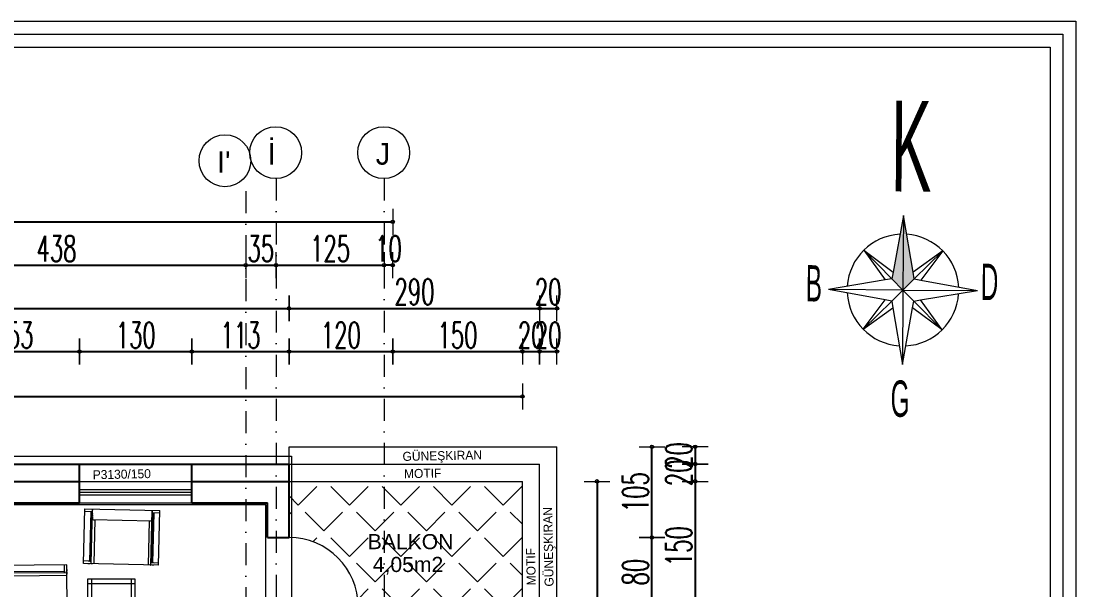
# Model space of a CAD drawing. Header units: millimetres. Extents: x -16104 to 67872, y -88009 to 12107.
# Drawn here: x 16215 to 17435, y 11449 to 12107 of the extents above; entities that cross this region are included whole.
import ezdxf

# ---------------------------------------------------------------- set-up
doc = ezdxf.new("R2010")
doc.units = ezdxf.units.MM
doc.linetypes.add('ACAD_ISO07W100', pattern=[3, 0, -3])
doc.linetypes.add('DASHDOTX2', pattern=[50.8, 25.4, -12.7, 0, -12.7])
doc.layers.get('0').update_dxf_attribs({"color": 241})
for name, color, linetype, lineweight in [('AKS', 1, 'ACAD_ISO07W100', 5), ('akslar', 144, 'Continuous', 20), ('bacas', 11, 'Continuous', 5), ('balkon', 6, 'Continuous', 5), ('c05', 32, 'Continuous', 13), ('duvar', 123, 'Continuous', 25), ('emsal&kolon', 1, 'Continuous', 5), ('kapı', 3, 'Continuous', 5), ('MEKAN ADI', 31, 'Continuous', 5), ('OLCU', 54, 'Continuous', 13), ('PAFTA ADI', 41, 'Continuous', 5), ('pencere', 5, 'Continuous', 5), ('POZ', 36, 'Continuous', 18), ('SıVA', 40, 'Continuous', 9), ('tefriş', 30, 'Continuous', 5), ('ÇİZGİ', 253, 'Continuous', 18), ('ÖLÇÜ', 252, 'Continuous', 20)]:
    doc.layers.add(name, color=color, linetype=linetype, lineweight=lineweight)
doc.styles.add('DIM', font='Txttw.shx', dxfattribs={"width": 0.6})
doc.styles.add('M2', font='stylu.ttf', dxfattribs={"height": 10})
doc.styles.add('MEKAN ADI', font='stylu.ttf', dxfattribs={"width": 0.5, "height": 25})
doc.dimstyles.new('50', dxfattribs={"dimscale": 0, "dimtxt": 30, "dimasz": 1, "dimexe": 0, "dimexo": 2, "dimgap": 4, "dimtad": 1, "dimdec": 0, "dimzin": 0, "dimdsep": 46, "dimtxsty": 'DIM', "dimblk1": 'DOT', "dimblk2": 'DOT', "dimsah": 1, "dimcen": 1.5, "dimdle": 3, "dimse1": 1, "dimse2": 1, "dimclrd": 256, "dimclre": 9, "dimclrt": 256, "dimadec": 0, "dimazin": 0, "dimtfac": 0.24, "dimtdec": 0, "dimtix": 1, "dimtmove": 2, "dimatfit": 3, "dimldrblk": 'DOT', "dimfxl": 0, "dimtolj": 1, "dimtzin": 15, "dimarcsym": 0})

# ---------------------------------------------------------------- blocks, each defined once
blk = doc.blocks.new('DOT')
for p, q in [((0, 15), (0, -15)), ((-2, 0), (0, 0)), ((2, 0), (0, 0))]:
    blk.add_line(p, q)
blk.add_circle((0, 0), 2)
blk = doc.blocks.new('*D4177')
at = {"layer": 'Defpoints', "color": 0, "transparency": 16777216}
for p in [(16412.2, 11725), (16282.2, 11675), (16412.2, 11675)]:
    blk.add_point(p, dxfattribs=at)
at = {"layer": 'OLCU', "lineweight": -2, "transparency": 16777216}
blk.add_line((16283.2, 11725), (16411.2, 11725), dxfattribs=at)
at = {"layer": 'OLCU', "lineweight": -2, "transparency": 16777216, "rotation": 180}
blk.add_blockref('DOT', (16282.2, 11725), dxfattribs=at)
at = {"layer": 'OLCU', "lineweight": -2, "transparency": 16777216}
blk.add_blockref('DOT', (16412.2, 11725), dxfattribs=at)
at = {"layer": 'OLCU', "transparency": 16777216, "insert": (16347.2, 11744), "char_height": 30, "attachment_point": 5, "style": 'DIM'}
blk.add_mtext('\\A1;130', dxfattribs=at)
blk = doc.blocks.new('*D4178')
at = {"layer": 'Defpoints', "color": 0, "transparency": 16777216}
for p in [(16524.7, 11725), (16412.2, 11675), (16524.7, 11675)]:
    blk.add_point(p, dxfattribs=at)
at = {"layer": 'OLCU', "lineweight": -2, "transparency": 16777216}
blk.add_line((16413.2, 11725), (16523.7, 11725), dxfattribs=at)
at = {"layer": 'OLCU', "lineweight": -2, "transparency": 16777216, "rotation": 180}
blk.add_blockref('DOT', (16412.2, 11725), dxfattribs=at)
at = {"layer": 'OLCU', "lineweight": -2, "transparency": 16777216}
blk.add_blockref('DOT', (16524.7, 11725), dxfattribs=at)
at = {"layer": 'OLCU', "transparency": 16777216, "insert": (16468.5, 11744), "char_height": 30, "attachment_point": 5, "style": 'DIM'}
blk.add_mtext('\\A1;113', dxfattribs=at)
blk = doc.blocks.new('*D4179')
at = {"layer": 'Defpoints', "color": 0, "transparency": 16777216}
for p in [(14714.7, 11775), (16524.7, 11775), (16524.7, 11740)]:
    blk.add_point(p, dxfattribs=at)
at = {"layer": 'OLCU', "lineweight": -2, "transparency": 16777216}
blk.add_line((14715.7, 11775), (16523.7, 11775), dxfattribs=at)
at = {"layer": 'OLCU', "lineweight": -2, "transparency": 16777216, "rotation": 180}
blk.add_blockref('DOT', (14714.7, 11775), dxfattribs=at)
at = {"layer": 'OLCU', "lineweight": -2, "transparency": 16777216}
blk.add_blockref('DOT', (16524.7, 11775), dxfattribs=at)
at = {"layer": 'OLCU', "transparency": 16777216, "insert": (15619.7, 11794), "char_height": 30, "attachment_point": 5, "style": 'DIM'}
blk.add_mtext('\\A1;1810', dxfattribs=at)
blk = doc.blocks.new('*D4186')
at = {"layer": 'Defpoints', "color": 0, "transparency": 16777216}
for p in [(16036.7, 11825), (16474.6, 11825), (16474.6, 11825)]:
    blk.add_point(p, dxfattribs=at)
at = {"layer": 'OLCU', "lineweight": -2, "transparency": 16777216}
blk.add_line((16037.7, 11825), (16473.6, 11825), dxfattribs=at)
at = {"layer": 'OLCU', "lineweight": -2, "transparency": 16777216, "rotation": 180}
blk.add_blockref('DOT', (16036.7, 11825), dxfattribs=at)
at = {"layer": 'OLCU', "lineweight": -2, "transparency": 16777216}
blk.add_blockref('DOT', (16474.6, 11825), dxfattribs=at)
at = {"layer": 'OLCU', "transparency": 16777216, "insert": (16255.6, 11844), "char_height": 30, "attachment_point": 5, "style": 'DIM'}
blk.add_mtext('\\A1;438', dxfattribs=at)
blk = doc.blocks.new('*D4187')
at = {"layer": 'Defpoints', "color": 0, "transparency": 16777216}
for p in [(16509.7, 11825), (16634.7, 11825), (16634.7, 11825)]:
    blk.add_point(p, dxfattribs=at)
at = {"layer": 'OLCU', "lineweight": -2, "transparency": 16777216}
blk.add_line((16510.7, 11825), (16633.7, 11825), dxfattribs=at)
at = {"layer": 'OLCU', "lineweight": -2, "transparency": 16777216, "rotation": 180}
blk.add_blockref('DOT', (16509.7, 11825), dxfattribs=at)
at = {"layer": 'OLCU', "lineweight": -2, "transparency": 16777216}
blk.add_blockref('DOT', (16634.7, 11825), dxfattribs=at)
at = {"layer": 'OLCU', "transparency": 16777216, "insert": (16572.2, 11844), "char_height": 30, "attachment_point": 5, "style": 'DIM'}
blk.add_mtext('\\A1;125', dxfattribs=at)
blk = doc.blocks.new('*D4188')
at = {"layer": 'Defpoints', "color": 0, "transparency": 16777216}
for p in [(16634.7, 11825), (16644.7, 11790), (16634.7, 10742.8)]:
    blk.add_point(p, dxfattribs=at)
at = {"layer": 'OLCU', "lineweight": -2, "transparency": 16777216}
for p, q in [((16633.7, 11825), (16632.7, 11825)), ((16644.7, 11825), (16634.7, 11825)), ((16645.7, 11825), (16646.7, 11825))]:
    blk.add_line(p, q, dxfattribs=at)
blk.add_blockref('DOT', (16634.7, 11825), dxfattribs=at)
at = {"layer": 'OLCU', "lineweight": -2, "transparency": 16777216, "rotation": 180}
blk.add_blockref('DOT', (16644.7, 11825), dxfattribs=at)
at = {"layer": 'OLCU', "transparency": 16777216, "insert": (16639.7, 11844), "char_height": 30, "attachment_point": 5, "style": 'DIM'}
blk.add_mtext('\\A1;10', dxfattribs=at)
blk = doc.blocks.new('*D4189')
at = {"layer": 'Defpoints', "color": 0, "transparency": 16777216}
for p in [(16644.7, 11875), (14594.7, 11840), (16644.7, 11840)]:
    blk.add_point(p, dxfattribs=at)
at = {"layer": 'OLCU', "lineweight": -2, "transparency": 16777216}
blk.add_line((14595.7, 11875), (16643.7, 11875), dxfattribs=at)
at = {"layer": 'OLCU', "lineweight": -2, "transparency": 16777216, "rotation": 180}
blk.add_blockref('DOT', (14594.7, 11875), dxfattribs=at)
at = {"layer": 'OLCU', "lineweight": -2, "transparency": 16777216}
blk.add_blockref('DOT', (16644.7, 11875), dxfattribs=at)
at = {"layer": 'OLCU', "transparency": 16777216, "insert": (15619.7, 11894), "char_height": 30, "attachment_point": 5, "style": 'DIM'}
blk.add_mtext('\\A1;2050', dxfattribs=at)
blk = doc.blocks.new('*D4215')
at = {"layer": 'Defpoints', "color": 0, "transparency": 16777216}
for p in [(16894.7, 11510), (16944.7, 11510), (16894.7, 11430)]:
    blk.add_point(p, dxfattribs=at)
at = {"layer": 'OLCU', "lineweight": -2, "transparency": 16777216}
blk.add_line((16944.7, 11431), (16944.7, 11509), dxfattribs=at)
for p, rotation in [((16944.7, 11510), 90), ((16944.7, 11430), 270)]:
    blk.add_blockref('DOT', p, dxfattribs=dict(at, rotation=rotation))
at = {"layer": 'OLCU', "transparency": 16777216, "insert": (16925.7, 11470), "char_height": 30, "attachment_point": 5, "rotation": 90, "style": 'DIM'}
blk.add_mtext('\\A1;80', dxfattribs=at)
blk = doc.blocks.new('*D4216')
at = {"layer": 'Defpoints', "color": 0, "transparency": 16777216}
for p in [(16894.7, 11615), (16944.7, 11615), (16894.7, 11510)]:
    blk.add_point(p, dxfattribs=at)
at = {"layer": 'OLCU', "lineweight": -2, "transparency": 16777216}
blk.add_line((16944.7, 11511), (16944.7, 11614), dxfattribs=at)
for p, rotation in [((16944.7, 11615), 90), ((16944.7, 11510), 270)]:
    blk.add_blockref('DOT', p, dxfattribs=dict(at, rotation=rotation))
at = {"layer": 'OLCU', "transparency": 16777216, "insert": (16925.7, 11562.5), "char_height": 30, "attachment_point": 5, "rotation": 90, "style": 'DIM'}
blk.add_mtext('\\A1;105', dxfattribs=at)
blk = doc.blocks.new('*D4217')
at = {"layer": 'Defpoints', "color": 0, "transparency": 16777216}
for p in [(16894.7, 11615), (16894.7, 11595), (16994.7, 11595)]:
    blk.add_point(p, dxfattribs=at)
at = {"layer": 'OLCU', "lineweight": -2, "transparency": 16777216}
for p, q in [((16994.7, 11616), (16994.7, 11617)), ((16994.7, 11615), (16994.7, 11595)), ((16994.7, 11594), (16994.7, 11593))]:
    blk.add_line(p, q, dxfattribs=at)
for p, rotation in [((16994.7, 11615), 270), ((16994.7, 11595), 90)]:
    blk.add_blockref('DOT', p, dxfattribs=dict(at, rotation=rotation))
at = {"layer": 'OLCU', "transparency": 16777216, "insert": (16975.7, 11605), "char_height": 30, "attachment_point": 5, "rotation": 90, "style": 'DIM'}
blk.add_mtext('\\A1;20', dxfattribs=at)
blk = doc.blocks.new('*D4218')
at = {"layer": 'Defpoints', "color": 0, "transparency": 16777216}
for p in [(16896.1, 11575), (16894.7, 11425), (16994.7, 11425)]:
    blk.add_point(p, dxfattribs=at)
at = {"layer": 'OLCU', "lineweight": -2, "transparency": 16777216}
blk.add_line((16994.7, 11574), (16994.7, 11426), dxfattribs=at)
for p, rotation in [((16994.7, 11575), 90), ((16994.7, 11425), 270)]:
    blk.add_blockref('DOT', p, dxfattribs=dict(at, rotation=rotation))
at = {"layer": 'OLCU', "transparency": 16777216, "insert": (16975.7, 11500), "char_height": 30, "attachment_point": 5, "rotation": 90, "style": 'DIM'}
blk.add_mtext('\\A1;150', dxfattribs=at)
blk = doc.blocks.new('*D4241')
at = {"layer": 'Defpoints', "color": 0, "transparency": 16777216}
for p in [(16524.7, 11775), (16814.7, 11775), (16814.7, 11775)]:
    blk.add_point(p, dxfattribs=at)
at = {"layer": 'OLCU', "lineweight": -2, "transparency": 16777216}
blk.add_line((16525.7, 11775), (16813.7, 11775), dxfattribs=at)
at = {"layer": 'OLCU', "lineweight": -2, "transparency": 16777216, "rotation": 180}
blk.add_blockref('DOT', (16524.7, 11775), dxfattribs=at)
at = {"layer": 'OLCU', "lineweight": -2, "transparency": 16777216}
blk.add_blockref('DOT', (16814.7, 11775), dxfattribs=at)
at = {"layer": 'OLCU', "transparency": 16777216, "insert": (16669.7, 11794), "char_height": 30, "attachment_point": 5, "style": 'DIM'}
blk.add_mtext('\\A1;290', dxfattribs=at)
blk = doc.blocks.new('*D4242')
at = {"layer": 'Defpoints', "color": 0, "transparency": 16777216}
for p in [(16814.7, 11775), (16834.7, 11775), (16834.7, 11775)]:
    blk.add_point(p, dxfattribs=at)
at = {"layer": 'OLCU', "lineweight": -2, "transparency": 16777216}
for p, q in [((16813.7, 11775), (16812.7, 11775)), ((16814.7, 11775), (16834.7, 11775)), ((16835.7, 11775), (16836.7, 11775))]:
    blk.add_line(p, q, dxfattribs=at)
blk.add_blockref('DOT', (16814.7, 11775), dxfattribs=at)
at = {"layer": 'OLCU', "lineweight": -2, "transparency": 16777216, "rotation": 180}
blk.add_blockref('DOT', (16834.7, 11775), dxfattribs=at)
at = {"layer": 'OLCU', "transparency": 16777216, "insert": (16824.7, 11794), "char_height": 30, "attachment_point": 5, "style": 'DIM'}
blk.add_mtext('\\A1;20', dxfattribs=at)
blk = doc.blocks.new('*D4243')
at = {"layer": 'Defpoints', "color": 0, "transparency": 16777216}
for p in [(16524.7, 11725), (16644.7, 11725), (16644.7, 11725)]:
    blk.add_point(p, dxfattribs=at)
at = {"layer": 'OLCU', "lineweight": -2, "transparency": 16777216}
blk.add_line((16525.7, 11725), (16643.7, 11725), dxfattribs=at)
at = {"layer": 'OLCU', "lineweight": -2, "transparency": 16777216, "rotation": 180}
blk.add_blockref('DOT', (16524.7, 11725), dxfattribs=at)
at = {"layer": 'OLCU', "lineweight": -2, "transparency": 16777216}
blk.add_blockref('DOT', (16644.7, 11725), dxfattribs=at)
at = {"layer": 'OLCU', "transparency": 16777216, "insert": (16584.7, 11744), "char_height": 30, "attachment_point": 5, "style": 'DIM'}
blk.add_mtext('\\A1;120', dxfattribs=at)
blk = doc.blocks.new('*D4245')
at = {"layer": 'Defpoints', "color": 0, "transparency": 16777216}
for p in [(16129.7, 11725), (16282.2, 11725), (16282.2, 11725)]:
    blk.add_point(p, dxfattribs=at)
at = {"layer": 'OLCU', "lineweight": -2, "transparency": 16777216}
blk.add_line((16130.7, 11725), (16281.2, 11725), dxfattribs=at)
at = {"layer": 'OLCU', "lineweight": -2, "transparency": 16777216, "rotation": 180}
blk.add_blockref('DOT', (16129.7, 11725), dxfattribs=at)
at = {"layer": 'OLCU', "lineweight": -2, "transparency": 16777216}
blk.add_blockref('DOT', (16282.2, 11725), dxfattribs=at)
at = {"layer": 'OLCU', "transparency": 16777216, "insert": (16206, 11744), "char_height": 30, "attachment_point": 5, "style": 'DIM'}
blk.add_mtext('\\A1;153', dxfattribs=at)
blk = doc.blocks.new('NEWBLOCK4')
at = {"layer": 'bacas'}
for p, q in [((-0.851, 0.589), (-0.851, 2.087)), ((-0.093, 2.087), (-0.851, 2.087)), ((-0.821, 2.087), (-0.821, 1.997)), ((-0.121, 1.997), (-0.121, 2.087)), ((-0.093, 2.087), (-0.093, 0.589)), ((-0.093, 1.997), (-0.851, 1.997)), ((-0.841, 1.997), (-0.838, 1.997)), ((-0.833, 1.997), (-0.831, 1.997)), ((-0.821, 2.017), (-0.121, 2.017)), ((-0.121, 2.012), (-0.821, 2.012)), ((-0.796, 1.997), (-0.793, 1.997)), ((-0.788, 1.997), (-0.786, 1.997)), ((-0.781, 1.997), (-0.778, 1.997)), ((-0.773, 1.997), (-0.771, 1.997)), ((-0.768, 1.997), (-0.763, 1.997)), ((-0.761, 1.997), (-0.758, 1.997)), ((-0.756, 1.997), (-0.753, 1.997)), ((-0.751, 1.997), (-0.748, 1.997)), ((-0.746, 1.997), (-0.743, 1.997)), ((-0.741, 1.997), (-0.738, 1.997)), ((-0.736, 1.997), (-0.733, 1.997)), ((-0.731, 1.997), (-0.728, 1.997)), ((-0.726, 1.997), (-0.726, 0.679)), ((-0.726, 1.997), (-0.726, 1.994)), ((-0.726, 1.982), (-0.726, 1.967)), ((-0.726, 1.967), (-0.093, 1.967)), ((-0.121, 2.027), (-0.121, 2.034)), ((-0.121, 2.017), (-0.121, 2.002)), ((-0.121, 2.014), (-0.121, 2.012)), ((-0.093, 2.034), (-0.093, 2.014)), ((-0.093, 2.002), (-0.093, 1.982)), ((-0.093, 1.994), (-0.093, 1.997)), ((-0.851, 1.337), (-0.093, 1.337)), ((-0.093, 1.343), (-0.726, 1.343)), ((-0.093, 1.332), (-0.726, 1.332)), ((-0.093, 0.679), (-0.851, 0.679)), ((-0.841, 0.679), (-0.838, 0.679)), ((-0.833, 0.679), (-0.831, 0.679)), ((-0.821, 0.589), (-0.821, 0.679)), ((-0.121, 0.664), (-0.821, 0.664)), ((-0.821, 0.659), (-0.121, 0.659)), ((-0.796, 0.679), (-0.793, 0.679)), ((-0.788, 0.679), (-0.786, 0.679)), ((-0.781, 0.679), (-0.778, 0.679)), ((-0.773, 0.679), (-0.771, 0.679)), ((-0.768, 0.679), (-0.763, 0.679)), ((-0.761, 0.679), (-0.758, 0.679)), ((-0.756, 0.679), (-0.753, 0.679)), ((-0.751, 0.679), (-0.748, 0.679)), ((-0.746, 0.679), (-0.743, 0.679)), ((-0.741, 0.679), (-0.738, 0.679)), ((-0.736, 0.679), (-0.733, 0.679)), ((-0.731, 0.679), (-0.728, 0.679)), ((-0.726, 0.694), (-0.726, 0.709)), ((-0.726, 0.709), (-0.093, 0.709)), ((-0.726, 0.679), (-0.726, 0.682)), ((-0.121, 0.679), (-0.121, 0.589)), ((-0.121, 0.659), (-0.121, 0.674)), ((-0.121, 0.662), (-0.121, 0.664)), ((-0.121, 0.649), (-0.121, 0.642)), ((-0.093, 0.674), (-0.093, 0.694)), ((-0.093, 0.682), (-0.093, 0.679)), ((-0.093, 0.642), (-0.093, 0.662)), ((-0.093, 0.589), (-0.851, 0.589))]:
    blk.add_line(p, q, dxfattribs=at)
blk = doc.blocks.new('NEWBLOCK5')
at = {"layer": 'bacas'}
for p, q in [((1.47, -0.196), (0.373, -0.196)), ((0.373, -0.196), (0.373, -0.749)), ((0.423, -0.196), (0.423, -0.749)), ((1.42, -0.196), (1.42, -0.749)), ((1.47, -0.749), (1.47, -0.196)), ((0.373, -0.246), (1.47, -0.246)), ((1.47, -0.701), (0.373, -0.701)), ((0.373, -0.749), (1.47, -0.749))]:
    blk.add_line(p, q, dxfattribs=at)
blk = doc.blocks.new('tekli.')
at = {"layer": 'bacas'}
for p, q in [((43.4, 0), (-43.4, 0)), ((-43.4, 0), (-43.4, -63.2)), ((-38.2, 0), (-36.2, 0)), ((-34.9, 0), (-32.9, 0)), ((-34.2, 0), (-34.4, 0)), ((-34.4, 0), (-34.4, -63.2)), ((-31.4, -50.7), (-31.4, 0)), ((31.4, -50.7), (31.4, 0)), ((34.9, 0), (32.9, 0)), ((34.2, 0), (34.4, 0)), ((34.4, 0), (34.4, -63.2)), ((38.2, 0), (36.2, 0)), ((43.4, 0), (43.4, -63.2)), ((-34.4, -2.8), (-43.4, -2.8)), ((-37.4, -2.8), (-38.2, -2.8)), ((-36.4, -60.2), (-36.4, -2.8)), ((-36.4, -2.8), (-34.9, -2.8)), ((-36.2, -2.8), (-35.9, -2.8)), ((-35.9, -2.8), (-35.9, -60.2)), ((34.4, -2.8), (43.4, -2.8)), ((36.4, -2.8), (34.9, -2.8)), ((35.9, -2.8), (35.9, -60.2)), ((36.2, -2.8), (35.9, -2.8)), ((36.4, -60.2), (36.4, -2.8)), ((37.4, -2.8), (38.2, -2.8)), ((-43.4, -60.2), (-34.4, -60.2)), ((34.4, -50.7), (-34.4, -50.7)), ((-34.4, -50.7), (-34.2, -50.7)), ((-34.4, -51.2), (-34.4, -50.9)), ((-34.4, -51.7), (-34.4, -51.4)), ((-34.4, -52.2), (-34.4, -51.9)), ((-34.4, -52.7), (-34.4, -52.4)), ((-34.4, -53.2), (-34.4, -52.9)), ((-34.4, -53.7), (-34.4, -53.4)), ((-34.4, -54.2), (-34.4, -53.9)), ((-34.4, -54.9), (-34.4, -54.4)), ((-34.4, -55.4), (-34.4, -55.2)), ((-34.4, -56.2), (-34.4, -55.9)), ((-34.4, -56.9), (-34.4, -56.7)), ((-34.4, -57.7), (-34.4, -57.4)), ((-32.9, -50.7), (-31.4, -50.7)), ((32.9, -50.7), (31.4, -50.7)), ((34.4, -50.7), (34.2, -50.7)), ((34.4, -51.2), (34.4, -50.9)), ((34.4, -51.7), (34.4, -51.4)), ((34.4, -52.2), (34.4, -51.9)), ((34.4, -52.7), (34.4, -52.4)), ((34.4, -53.2), (34.4, -52.9)), ((34.4, -53.7), (34.4, -53.4)), ((34.4, -54.2), (34.4, -53.9)), ((34.4, -54.9), (34.4, -54.4)), ((34.4, -55.4), (34.4, -55.2)), ((34.4, -56.2), (34.4, -55.9)), ((34.4, -56.9), (34.4, -56.7)), ((34.4, -57.7), (34.4, -57.4)), ((43.4, -60.2), (34.4, -60.2)), ((-43.4, -63.2), (43.4, -63.2)), ((-34.4, -61.4), (-34.4, -61.2)), ((-34.4, -62.2), (-34.4, -61.9)), ((34.4, -61.4), (34.4, -61.2)), ((34.4, -62.2), (34.4, -61.9))]:
    blk.add_line(p, q, dxfattribs=at)
blk = doc.blocks.new('*D4277')
at = {"layer": 'Defpoints', "color": 0, "transparency": 16777216}
for p in [(14444.7, 11673.2), (16794.7, 11673.2), (16794.7, 11673.2)]:
    blk.add_point(p, dxfattribs=at)
at = {"layer": 'OLCU', "lineweight": -2, "transparency": 16777216}
blk.add_line((14445.7, 11673.2), (16793.7, 11673.2), dxfattribs=at)
at = {"layer": 'OLCU', "lineweight": -2, "transparency": 16777216, "rotation": 180}
blk.add_blockref('DOT', (14444.7, 11673.2), dxfattribs=at)
at = {"layer": 'OLCU', "lineweight": -2, "transparency": 16777216}
blk.add_blockref('DOT', (16794.7, 11673.2), dxfattribs=at)
at = {"layer": 'OLCU', "transparency": 16777216, "insert": (15619.7, 11692.2), "char_height": 30, "attachment_point": 5, "style": 'DIM'}
blk.add_mtext('\\A1;2350', dxfattribs=at)
blk = doc.blocks.new('*D4280')
at = {"layer": 'Defpoints', "color": 0, "transparency": 16777216}
for p in [(16881.1, 11575), (16881.1, 9465.5), (16881.1, 9465.5)]:
    blk.add_point(p, dxfattribs=at)
at = {"layer": 'OLCU', "lineweight": -2, "transparency": 16777216}
blk.add_line((16881.1, 11574), (16881.1, 9466.5), dxfattribs=at)
for p, rotation in [((16881.1, 11575), 90), ((16881.1, 9465.5), 270)]:
    blk.add_blockref('DOT', p, dxfattribs=dict(at, rotation=rotation))
at = {"layer": 'OLCU', "transparency": 16777216, "insert": (16862.1, 10520.3), "char_height": 30, "attachment_point": 5, "rotation": 90, "style": 'DIM'}
blk.add_mtext('\\A1;2110', dxfattribs=at)
blk = doc.blocks.new('*D4284')
at = {"layer": 'Defpoints', "color": 0, "transparency": 16777216}
for p in [(16644.7, 11725), (16794.7, 11725), (16794.7, 11725)]:
    blk.add_point(p, dxfattribs=at)
at = {"layer": 'OLCU', "lineweight": -2, "transparency": 16777216}
blk.add_line((16645.7, 11725), (16793.7, 11725), dxfattribs=at)
at = {"layer": 'OLCU', "lineweight": -2, "transparency": 16777216, "rotation": 180}
blk.add_blockref('DOT', (16644.7, 11725), dxfattribs=at)
at = {"layer": 'OLCU', "lineweight": -2, "transparency": 16777216}
blk.add_blockref('DOT', (16794.7, 11725), dxfattribs=at)
at = {"layer": 'OLCU', "transparency": 16777216, "insert": (16719.7, 11744), "char_height": 30, "attachment_point": 5, "style": 'DIM'}
blk.add_mtext('\\A1;150', dxfattribs=at)
blk = doc.blocks.new('*D4285')
at = {"layer": 'Defpoints', "color": 0, "transparency": 16777216}
for p in [(16794.7, 11725), (16814.7, 11725), (16814.7, 11725)]:
    blk.add_point(p, dxfattribs=at)
at = {"layer": 'OLCU', "lineweight": -2, "transparency": 16777216}
for p, q in [((16793.7, 11725), (16792.7, 11725)), ((16794.7, 11725), (16814.7, 11725)), ((16815.7, 11725), (16816.7, 11725))]:
    blk.add_line(p, q, dxfattribs=at)
blk.add_blockref('DOT', (16794.7, 11725), dxfattribs=at)
at = {"layer": 'OLCU', "lineweight": -2, "transparency": 16777216, "rotation": 180}
blk.add_blockref('DOT', (16814.7, 11725), dxfattribs=at)
at = {"layer": 'OLCU', "transparency": 16777216, "insert": (16804.7, 11744), "char_height": 30, "attachment_point": 5, "style": 'DIM'}
blk.add_mtext('\\A1;20', dxfattribs=at)
blk = doc.blocks.new('*D4286')
at = {"layer": 'Defpoints', "color": 0, "transparency": 16777216}
for p in [(16814.7, 11725), (16834.7, 11725), (16834.7, 11725)]:
    blk.add_point(p, dxfattribs=at)
at = {"layer": 'OLCU', "lineweight": -2, "transparency": 16777216}
for p, q in [((16813.7, 11725), (16812.7, 11725)), ((16814.7, 11725), (16834.7, 11725)), ((16835.7, 11725), (16836.7, 11725))]:
    blk.add_line(p, q, dxfattribs=at)
blk.add_blockref('DOT', (16814.7, 11725), dxfattribs=at)
at = {"layer": 'OLCU', "lineweight": -2, "transparency": 16777216, "rotation": 180}
blk.add_blockref('DOT', (16834.7, 11725), dxfattribs=at)
at = {"layer": 'OLCU', "transparency": 16777216, "insert": (16824.7, 11744), "char_height": 30, "attachment_point": 5, "style": 'DIM'}
blk.add_mtext('\\A1;20', dxfattribs=at)
blk = doc.blocks.new('*D4291')
at = {"layer": 'Defpoints', "color": 0, "transparency": 16777216}
for p in [(16894.7, 11595), (16894.7, 11575), (16994.7, 11575)]:
    blk.add_point(p, dxfattribs=at)
at = {"layer": 'OLCU', "lineweight": -2, "transparency": 16777216}
for p, q in [((16994.7, 11596), (16994.7, 11597)), ((16994.7, 11595), (16994.7, 11575)), ((16994.7, 11574), (16994.7, 11573))]:
    blk.add_line(p, q, dxfattribs=at)
for p, rotation in [((16994.7, 11595), 270), ((16994.7, 11575), 90)]:
    blk.add_blockref('DOT', p, dxfattribs=dict(at, rotation=rotation))
at = {"layer": 'OLCU', "transparency": 16777216, "insert": (16975.7, 11585), "char_height": 30, "attachment_point": 5, "rotation": 90, "style": 'DIM'}
blk.add_mtext('\\A1;20', dxfattribs=at)
blk = doc.blocks.new('*D4310')
at = {"layer": 'Defpoints', "color": 0, "transparency": 16777216}
for p in [(16474.6, 11825), (16509.7, 11825), (16509.7, 11825)]:
    blk.add_point(p, dxfattribs=at)
at = {"layer": 'OLCU', "lineweight": -2, "transparency": 16777216}
for p, q in [((16473.6, 11825), (16472.6, 11825)), ((16474.6, 11825), (16509.7, 11825)), ((16510.7, 11825), (16511.7, 11825))]:
    blk.add_line(p, q, dxfattribs=at)
blk.add_blockref('DOT', (16474.6, 11825), dxfattribs=at)
at = {"layer": 'OLCU', "lineweight": -2, "transparency": 16777216, "rotation": 180}
blk.add_blockref('DOT', (16509.7, 11825), dxfattribs=at)
at = {"layer": 'OLCU', "transparency": 16777216, "insert": (16492.1, 11844), "char_height": 30, "attachment_point": 5, "style": 'DIM'}
blk.add_mtext('\\A1;35', dxfattribs=at)

msp = doc.modelspace()

# ---------------------------------------------------------------- hatches: boundary and pattern name
at = {"layer": 'ÇİZGİ'}
h = msp.add_hatch(color=256, dxfattribs=at)
h.paths.add_polyline_path([(17235.1, 11796.2), (17248.2, 11809), (17246.9, 11816.8), (17235.9, 11882.3)])
h.paths.add_polyline_path([(17235.9, 11882.3), (17223.8, 11816.9), (17222.4, 11809.2), (17235.1, 11796.2)])
at = {"layer": 'ÖLÇÜ'}
h = msp.add_hatch(dxfattribs=at)
h.set_pattern_fill('ANGLE,_O', color=256, scale=6, angle=45)
h.set_pattern_definition([(45, (-0.838, 17059.605), (-29.63485, 29.63485), [30.48, -11.43]), (135, (-0.838, 17059.605), (-29.63485, -29.63485), [30.48, -11.43])])
h.paths.add_polyline_path([(16794.7, 11575), (16634.7, 11575), (16634.7, 11425), (16644.7, 11425), (16794.7, 11425)])
h.paths.add_polyline_path([(16634.7, 11575), (16524.7, 11575), (16524.7, 11510, -0.414214), (16604.7, 11430), (16524.7, 11430), (16524.7, 11425), (16634.7, 11425)])
h.paths.add_polyline_path([(16617.3, 11492.3), (16706, 11492.3), (16706, 11462.5), (16617.3, 11462.5)], flags=9)
h.paths.add_polyline_path([(16615.2, 11518.7), (16719.3, 11518.7), (16719.3, 11491.9), (16615.2, 11491.9)], flags=9)

# ---------------------------------------------------------------- linework, layer by layer
at = {"layer": 'AKS', "linetype": 'ByBlock'}
for centre in [(16450.5, 11945.7), (16509.2, 11955), (16634.2, 11955)]:
    msp.add_circle(centre, 30, dxfattribs=at)
at = {"layer": 'akslar', "linetype": 'DASHDOTX2'}
for p, q in [((16509.7, 11925), (16509.7, 9115.5)), ((16634.7, 11925), (16634.7, 9115.5)), ((16474.7, 11910.6), (16474.7, 9101.1))]:
    msp.add_line(p, q, dxfattribs=at)
at = {"layer": 'balkon'}
for p, q in [((16524.7, 11615), (16834.7, 11615)), ((16524.7, 11595), (16524.7, 11615)), ((16834.7, 11425), (16834.7, 11615)), ((16524.7, 11595), (16814.7, 11595)), ((16814.7, 11425), (16814.7, 11595)), ((16524.7, 11575), (16794.7, 11575)), ((16794.7, 11425), (16794.7, 11575))]:
    msp.add_line(p, q, dxfattribs=at)
at = {"layer": 'c05'}
for points in [[(17435.3, 8939.6), (17435.3, 8729.3), (13905, 8729.3), (13905, 12107.1), (17435.3, 12107.1), (17435.3, 10251)], [(17420.3, 8939.6), (17420.3, 8744.3), (13920, 8744.3), (13920, 12092.1), (17420.3, 12092.1), (17420.3, 10251)], [(17405.3, 8939.6), (17405.3, 8759.3), (13935, 8759.3), (13935, 12077.1), (17405.3, 12077.1), (17405.3, 10251)]]:
    msp.add_lwpolyline(points, dxfattribs=at)
at = {"layer": 'duvar'}
for p, q in [((14827.2, 11595), (16412.2, 11595)), ((16129.7, 11595), (16282.2, 11595)), ((16282.2, 11550), (16282.2, 11595)), ((16412.2, 11595), (16524.7, 11595)), ((16412.2, 11550), (16412.2, 11595)), ((16524.7, 11575), (16524.7, 11595)), ((16129.7, 11575), (16282.2, 11575)), ((16412.2, 11575), (16524.7, 11575)), ((16524.7, 11510), (16524.7, 11575)), ((16194.7, 11550), (16282.2, 11550)), ((16412.2, 11550), (16499.7, 11550)), ((16499.7, 11510), (16499.7, 11550)), ((16499.7, 11510), (16499.7, 11549)), ((16499.7, 11510), (16524.7, 11510))]:
    msp.add_line(p, q, dxfattribs=at)
at = {"layer": 'kapı'}
msp.add_arc((16524.7, 11430), 80, 0, 90, dxfattribs=at)
at = {"layer": 'pencere'}
for p, q in [((16282.2, 11575), (16412.2, 11575)), ((16282.2, 11575), (16412.2, 11575)), ((16282.2, 11565.5), (16412.2, 11565.5)), ((16282.2, 11562.5), (16412.2, 11562.5)), ((16282.2, 11559.5), (16412.2, 11559.5)), ((16282.2, 11550), (16412.2, 11550))]:
    msp.add_line(p, q, dxfattribs=at)
at = {"layer": 'SıVA'}
for points in [[(16184.7, 10217), (16184.7, 9702.5), (16049.7, 9702.5), (16049.7, 9442.5), (15267.7, 9442.5), (15267.7, 9612.5), (15047.7, 9612.5), (15047.7, 10467), (14585.7, 10467), (14585.7, 10981.7), (14415.7, 10981.7), (14415.7, 11434), (14705.7, 11434), (14705.7, 11604), (16527.7, 11604), (16527.7, 11434), (16817.7, 11434), (16817.7, 10981.7), (16647.7, 10981.7), (16647.7, 10487), (16487.7, 10487), (16487.7, 10217)], [(16196.7, 11548), (16196.7, 11151.7), (16289.7, 11151.7), (16497.7, 11151.7), (16497.7, 11430), (16497.7, 11510), (16497.7, 11548)]]:
    msp.add_lwpolyline(points, close=True, dxfattribs=at)
at = {"layer": 'ÇİZGİ'}
for p, q in [((17235.9, 11882.3), (17223.8, 11816.9)), ((17235.9, 11882.3), (17235.1, 11796.2)), ((17246.9, 11816.8), (17235.9, 11882.3)), ((17189.9, 11842.3), (17222.3, 11809.3)), ((17189.9, 11842.3), (17223.8, 11816.9)), ((17189.9, 11842.3), (17214.6, 11807.9)), ((17281.2, 11841.5), (17246.9, 11816.8)), ((17281.2, 11841.5), (17248.2, 11809)), ((17281.2, 11841.5), (17255.9, 11807.6)), ((17223.8, 11816.9), (17222.4, 11809.2)), ((17248.2, 11809), (17246.9, 11816.8)), ((17214.7, 11807.9), (17149, 11796.9)), ((17222.4, 11809.2), (17214.6, 11807.9)), ((17235.1, 11796.2), (17222.4, 11809.2)), ((17248.2, 11809), (17235.1, 11796.2)), ((17248.2, 11809), (17255.9, 11807.6)), ((17255.9, 11807.6), (17321.2, 11795.5)), ((17235.1, 11796.2), (17149, 11796.9)), ((17214.4, 11784.9), (17149, 11796.9)), ((17235.1, 11796.2), (17222.1, 11783.4)), ((17235.1, 11796.2), (17234.4, 11710.1)), ((17235.1, 11796.2), (17321.2, 11795.5)), ((17247.7, 11783.4), (17235.1, 11796.2)), ((17255.5, 11784.7), (17321.2, 11795.5)), ((17189.1, 11751), (17214.4, 11784.9)), ((17189.1, 11751), (17222.1, 11783.4)), ((17222.1, 11783.4), (17214.4, 11784.9)), ((17222.1, 11783.4), (17223.4, 11775.7)), ((17246.3, 11775.7), (17247.7, 11783.4)), ((17247.7, 11783.4), (17255.5, 11784.7)), ((17280.4, 11750.2), (17247.7, 11783.4)), ((17280.4, 11750.2), (17255.5, 11784.7)), ((17189.1, 11751), (17223.4, 11775.7)), ((17223.4, 11775.7), (17234.4, 11710.1)), ((17234.4, 11710.1), (17246.3, 11775.7)), ((17280.4, 11750.2), (17246.3, 11775.7))]:
    msp.add_line(p, q, dxfattribs=at)
for start, end in [(92.9042, 176.1457), (2.915, 86.135), (182.915, 266.135), (272.842, 356.2079)]:
    msp.add_arc((17235.1, 11796.2), 64.6, start, end, dxfattribs=at)

# ---------------------------------------------------------------- block references
at = {"layer": 'tefriş', "xscale": -1, "rotation": 178.5803692732849}
msp.add_blockref('tekli.', (16330.2, 11479.1), dxfattribs=at)
at = {"layer": 'tefriş', "yscale": 100, "zscale": 100}
for name, p, xscale, rotation in [('NEWBLOCK4', (16276.5, 11537.3), -99.99999999999491, 180.4047079229011), ('NEWBLOCK5', (16271.8, 11314.8), 100, 90)]:
    msp.add_blockref(name, p, dxfattribs=dict(at, xscale=xscale, rotation=rotation))

# ---------------------------------------------------------------- texts
at = {"layer": 'AKS', "char_height": 25, "width": 35.659, "attachment_point": 1}
for s, insert in [('{\\fComic Sans MS|b0|i0|c162|p66;İ}', (16500, 11966.1)), ('J', (16625, 11966.1)), ("\\pt0;I'", (16441.3, 11956.7))]:
    msp.add_mtext(s, dxfattribs=dict(at, insert=insert))
at = {"layer": 'emsal&kolon', "char_height": 17.5, "width": 1076.841}
for s, insert, attachment_point in [('{\\fArial|b0|i0|c162|p34;BALKON}', (16714.9, 11496.3), 9), ('{\\fArial|b0|i0|c162|p34;4,05m2}', (16621.6, 11466.9), 7)]:
    msp.add_mtext(s, dxfattribs=dict(at, insert=insert, attachment_point=attachment_point))
at = {"layer": 'MEKAN ADI', "style": 'MEKAN ADI', "width": 0.5}
for s, p in [('B', (17122.5, 11783)), ('D', (17325, 11784.7)), ('D', (17325, 11784.7)), ('G', (17220.7, 11649.7))]:
    msp.add_text(s, height=42, rotation=359.525, dxfattribs=at).set_placement(p)
at = {"layer": 'PAFTA ADI', "style": 'MEKAN ADI', "width": 0.5}
msp.add_text('K', height=105, rotation=359.525, dxfattribs=at).set_placement((17221, 11910.2))
at = {"layer": 'POZ', "style": 'M2', "flags": 4}
for tag, p, rotation in [('GÜNEŞKIRAN', (16656.1, 11598.6), 1.1392), ('P3130/150', (16297.6, 11577.4), 1.1392), ('MOTIF', (16657.8, 11578.6), 1.1392), ('GÜNEŞKIRAN', (16830.9, 11453.4), 91.1392), ('MOTIF', (16810.2, 11454.8), 91.1392)]:
    msp.add_attdef(tag, p, 'K1 80/210', height=10.4, rotation=rotation, dxfattribs=at)

# ---------------------------------------------------------------- dimensions: what is measured, and where the dimension line sits
at = {"layer": 'OLCU'}
for base, p1, p2, picture, middle in [((16644.7, 11875), (14594.7, 11840), (16644.7, 11840), '*D4189', (15619.7, 11894)), ((16474.6, 11825), (16036.7, 11825), (16474.6, 11825), '*D4186', (16255.6, 11844)), ((16509.7, 11825), (16474.6, 11825), (16509.7, 11825), '*D4310', (16492.1, 11844)), ((16634.7, 11825), (16509.7, 11825), (16634.7, 11825), '*D4187', (16572.2, 11844)), ((16634.7, 11825), (16644.7, 11790), (16634.7, 10742.8), '*D4188', (16639.7, 11844)), ((16524.7, 11775), (14714.7, 11775), (16524.7, 11740), '*D4179', (15619.7, 11794)), ((16814.7, 11775), (16524.7, 11775), (16814.7, 11775), '*D4241', (16669.7, 11794)), ((16834.7, 11775), (16814.7, 11775), (16834.7, 11775), '*D4242', (16824.7, 11794)), ((16282.2064382, 11725.0446397), (16129.7064382, 11725.0446397), (16282.2064382, 11725.0446397), '*D4245', (16205.9564382, 11744.0446397)), ((16412.2, 11725), (16282.2, 11675), (16412.2, 11675), '*D4177', (16347.2, 11744)), ((16524.7064382, 11725.0446397), (16412.2064382, 11675.0446397), (16524.7064382, 11675.0446397), '*D4178', (16468.4564382, 11744.0446397)), ((16644.7, 11725), (16524.7, 11725), (16644.7, 11725), '*D4243', (16584.7, 11744)), ((16794.7, 11725), (16644.7, 11725), (16794.7, 11725), '*D4284', (16719.7, 11744)), ((16814.7, 11725), (16794.7, 11725), (16814.7, 11725), '*D4285', (16804.7, 11744)), ((16834.7, 11725), (16814.7, 11725), (16834.7, 11725), '*D4286', (16824.7, 11744)), ((16794.7, 11673.2), (14444.7, 11673.2), (16794.7, 11673.2), '*D4277', (15619.7, 11692.2))]:
    dim = msp.add_linear_dim(base=base, p1=p1, p2=p2, dimstyle='50', override={"dimscale": 1}, dxfattribs=at)
    dim.commit()
    dim.dimension.update_dxf_attribs({"geometry": picture, "text_midpoint": middle})
for base, p1, p2, picture, middle in [((16994.7, 11595), (16894.7, 11615), (16894.7, 11595), '*D4217', (16975.7, 11605)), ((16944.7, 11615), (16894.7, 11510), (16894.7, 11615), '*D4216', (16925.7, 11562.5)), ((16994.7, 11575), (16894.7, 11595), (16894.7, 11575), '*D4291', (16975.7, 11585)), ((16994.7, 11425), (16896.1, 11575), (16894.7, 11425), '*D4218', (16975.7, 11500)), ((16944.7, 11510), (16894.7, 11430), (16894.7, 11510), '*D4215', (16925.7, 11470))]:
    dim = msp.add_linear_dim(base=base, p1=p1, p2=p2, angle=90, dimstyle='50', override={"dimscale": 1}, dxfattribs=at)
    dim.commit()
    dim.dimension.update_dxf_attribs({"geometry": picture, "text_midpoint": middle})
dim = msp.add_linear_dim(base=(16881.1, 9465.5), p1=(16881.1, 11575), p2=(16881.1, 9465.5), angle=90, text='2110', dimstyle='50', override={"dimscale": 1}, dxfattribs=at)
dim.commit()
dim.dimension.update_dxf_attribs({"geometry": '*D4280', "text_midpoint": (16862.1, 10520.3)})

doc.saveas('drawing.dxf')
